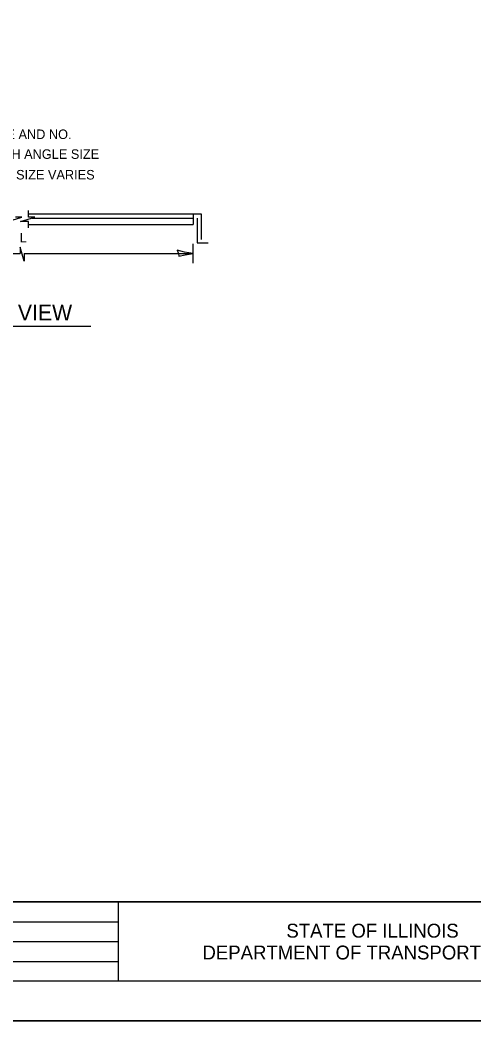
# Model space of a CAD drawing. Extents: x 2133490 to 2172050, y 2138301 to 2145980.
# Drawn here: x 2144337 to 2144623, y 2141438 to 2142068 of the extents above; entities that cross this region are included whole.
import ezdxf

# ---------------------------------------------------------------- set-up
doc = ezdxf.new("R2010")
doc.units = 0
for name, color, linetype in [('Design_PR_Roadway Dimensions', 7, 'Continuous'), ('Design_PR_Roadway Notes', 7, 'Continuous'), ('Drainage_PR_Pipe Culvert', 7, 'Continuous'), ('Level 23', 7, 'Continuous'), ('Sheets_50 Reference Boundary', 7, 'Continuous'), ('Sheets_General Details', 7, 'Continuous'), ('Sheets_Printer Plotting Border', 7, 'Continuous')]:
    doc.layers.add(name, color=color, linetype=linetype)

msp = doc.modelspace()

# ---------------------------------------------------------------- linework, layer by layer
at = {"layer": 'Design_PR_Roadway Dimensions'}
for p, q in [((2144339.22, 2141916.11), (2144336.58, 2141925.02)), ((2144336.58, 2141925.02), (2144336.58, 2141920.96)), ((2144445.73, 2141914.96), (2144445.73, 2141927.14)), ((2144254.65, 2141920.96), (2144336.58, 2141920.96)), ((2144339.22, 2141920.96), (2144339.22, 2141916.11)), ((2144339.22, 2141920.96), (2144445.59, 2141920.96))]:
    msp.add_line(p, q, dxfattribs=at)
at = {"layer": 'Design_PR_Roadway Notes'}
msp.add_line((2144264.41, 2141875.31), (2144381.11, 2141875.31), dxfattribs=at)
at = {"layer": 'Drainage_PR_Pipe Culvert'}
for p, q in [((2144328.85, 2141941.24), (2144337.78, 2141943.89)), ((2144337.78, 2141943.89), (2144333.73, 2141943.89)), ((2144336.97, 2141941.24), (2144345.9, 2141943.89)), ((2144341.84, 2141943.89), (2144341.84, 2141948.06)), ((2144341.84, 2141946.09), (2144445.73, 2141946.09)), ((2144345.9, 2141943.89), (2144341.84, 2141943.89)), ((2144341.84, 2141942.68), (2144341.84, 2141942.68)), ((2144344.18, 2141943.38), (2144445.73, 2141943.38)), ((2144445.73, 2141946.09), (2144445.73, 2141939.27)), ((2144445.73, 2141946.09), (2144450.72, 2141946.09)), ((2144448.21, 2141943.38), (2144448.21, 2141927.82)), ((2144450.72, 2141946.09), (2144450.72, 2141929.83)), ((2144341.84, 2141941.24), (2144336.97, 2141941.24)), ((2144341.84, 2141937.29), (2144341.84, 2141941.24)), ((2144341.84, 2141939.27), (2144445.73, 2141939.27)), ((2144448.21, 2141927.82), (2144455.06, 2141927.82))]:
    msp.add_line(p, q, dxfattribs=at)
at = {"layer": 'Level 23'}
msp.add_lwpolyline([(2144435.6, 2141923.05), (2144436.41, 2141921.13), (2144436.72, 2141919.29), (2144440.59, 2141920.09), (2144445.59, 2141920.96), (2144440.26, 2141921.93)], close=True, dxfattribs=at)
at = {"layer": 'Sheets_50 Reference Boundary'}
msp.add_lwpolyline([(2143789.66, 2142512.57), (2145364.66, 2142512.57), (2145364.66, 2141512.58), (2143789.66, 2141512.58)], close=True, dxfattribs=at)
at = {"layer": 'Sheets_General Details'}
for p, q in [((2143789.66, 2141512.58), (2145364.66, 2141512.58)), ((2144398.37, 2141512.58), (2144398.37, 2141462.58)), ((2143938.37, 2141500.08), (2144398.37, 2141500.08)), ((2143938.37, 2141487.58), (2144398.37, 2141487.58)), ((2143938.37, 2141475.08), (2144398.37, 2141475.08)), ((2145389.66, 2141437.58), (2143689.66, 2141437.58))]:
    msp.add_line(p, q, dxfattribs=at)
msp.add_lwpolyline([(2143789.66, 2142512.58), (2145364.66, 2142512.58), (2145364.66, 2141462.58), (2143789.66, 2141462.58)], close=True, dxfattribs=at)
at = {"layer": 'Sheets_Printer Plotting Border'}
msp.add_lwpolyline([(2143689.66, 2141437.58), (2145389.66, 2141437.58), (2145389.66, 2142537.58), (2143689.66, 2142537.58)], close=True, dxfattribs=at)

# ---------------------------------------------------------------- texts
at = {"layer": 'Level 23'}
for s, height, p in [('BOLT SIZE AND NO.', 6, (2144292.37, 2141993.14)), ('VARY WITH ANGLE SIZE', 6, (2144292.37, 2141980.64)), ('ANGLE SIZE VARIES', 6, (2144304.68, 2141967.65)), ('L', 6, (2144336.42, 2141927.96)), ('SECTION VIEW', 10, (2144272.08, 2141878.83))]:
    msp.add_text(s, height=height, dxfattribs=at).set_placement(p)
at = {"layer": 'Sheets_General Details'}
for s, p in [('STATE OF ILLINOIS', (2144504.41, 2141490.08)), ('DEPARTMENT OF TRANSPORTATION', (2144451.53, 2141476.33))]:
    msp.add_text(s, height=8.7501, dxfattribs=at).set_placement(p)

doc.saveas('drawing.dxf')
